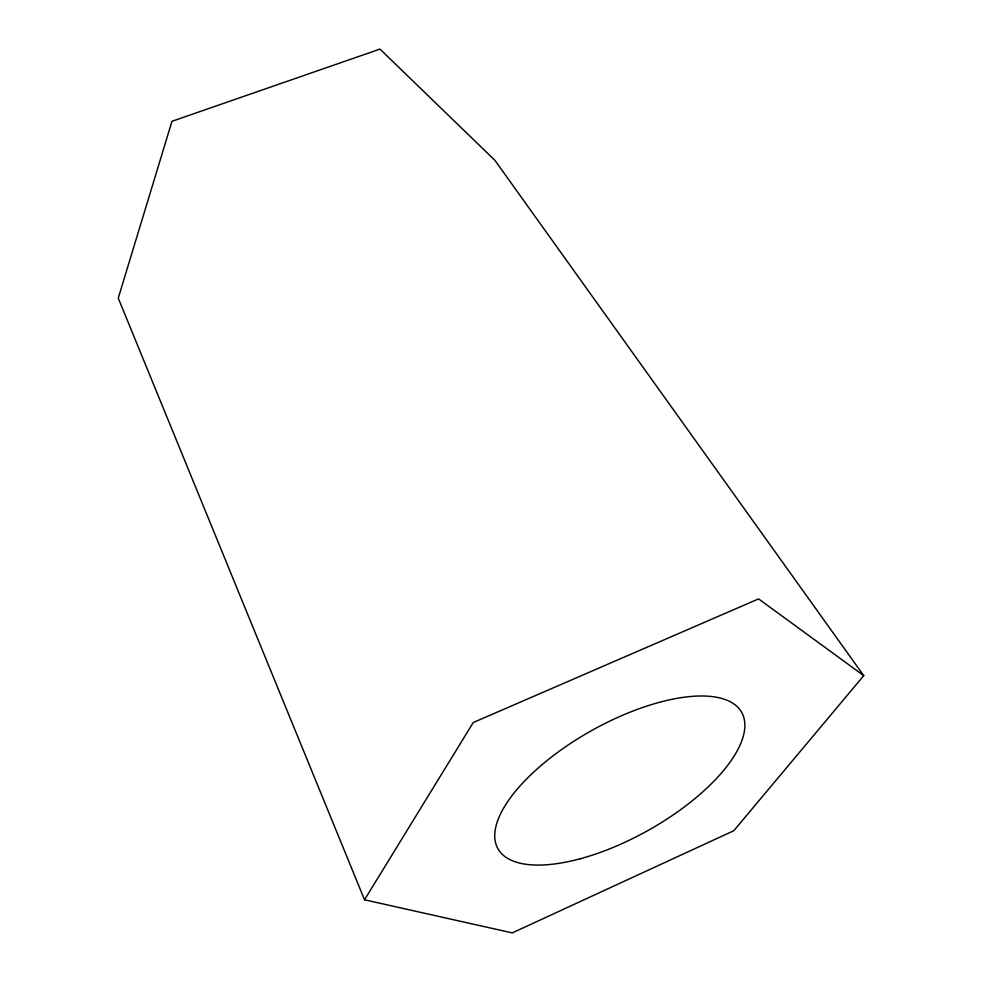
<?xml version="1.0" encoding="UTF-8"?>
<svg xmlns="http://www.w3.org/2000/svg" width="982" height="982" viewBox="0 0 982 982"><rect width="100%" height="100%" fill="white"/><g stroke="black" fill="none" stroke-linecap="round" stroke-linejoin="round"><path stroke-width="1.47" d="M364.531 899.794L473.263 722.519L758.583 598.897L863.743 675.641L733.812 830.711L512.248 932.9L364.531 899.794L118.257 298.111L171.985 121.289L379.973 49.1L494.953 160.397L863.743 675.641M580.313 858.734A139.628 57.361 -29.2 0 0 742.318 713.607A139.628 57.361 -29.2 0 0 536.81 769.25A139.628 57.361 -29.2 0 0 580.313 858.734"/></g></svg>
